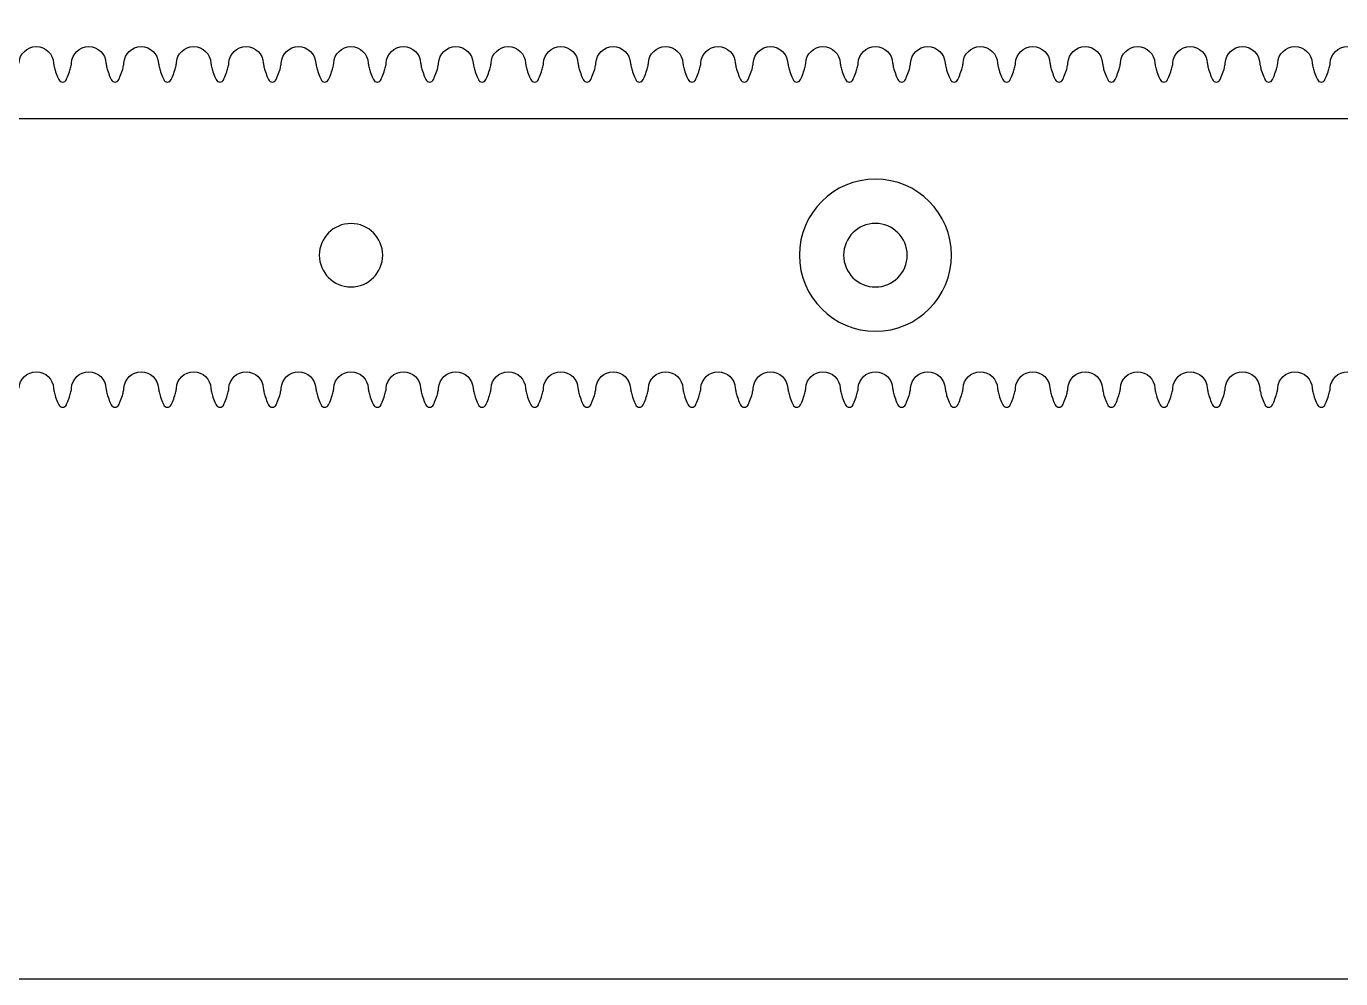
# Model space of a CAD drawing. Extents: x 283 to 2739, y 1003 to 5796.
# Drawn here: x 831.1 to 956.4, y 1003.3 to 1094.1 of the extents above; entities that cross this region are included whole.
import ezdxf

# ---------------------------------------------------------------- set-up
doc = ezdxf.new("R2010")
doc.units = 0
for name, color, linetype in [('4MM-2-2MM_POCKET', 1, 'CONTINUOUS'), ('4MM-3-CUTOUT', 7, 'CONTINUOUS'), ('4MM-4-0_4MM_CHAMFER', 8, 'CONTINUOUS'), ('SHEET_REF', 250, 'CONTINUOUS')]:
    doc.layers.add(name, color=color, linetype=linetype)

msp = doc.modelspace()

# ---------------------------------------------------------------- linework, layer by layer
at = {"layer": '4MM-2-2MM_POCKET', "extrusion": (0, 0, -1)}
msp.add_circle((-912.01, 1072.23), 7.25, dxfattribs=at)
at = {"layer": '4MM-3-CUTOUT'}
for points in [[(830.36, 1090.54, -0.957297), (833.65, 1090.54), (833.66, 1090.49, 0.01918), (833.69, 1090.31, 0.025116), (833.8, 1089.87, 0.023491), (834.03, 1089.24, 0.007108), (834.15, 1088.97, 0.646049), (834.87, 1088.97, 0.006676), (834.98, 1089.24, 0.025225), (835.21, 1089.87, 0.019019), (835.33, 1090.31, 0.025376), (835.36, 1090.49), (835.36, 1090.54, -0.957297), (838.65, 1090.54), (838.66, 1090.49, 0.01918), (838.69, 1090.31, 0.025116), (838.8, 1089.87, 0.023491), (839.03, 1089.24, 0.007108), (839.15, 1088.97, 0.646049), (839.87, 1088.97, 0.006676), (839.98, 1089.24, 0.025225), (840.21, 1089.87, 0.019019), (840.33, 1090.31, 0.025376), (840.36, 1090.49), (840.36, 1090.54, -0.957297), (843.65, 1090.54), (843.66, 1090.49, 0.01918), (843.69, 1090.31, 0.025116), (843.8, 1089.87, 0.023491), (844.03, 1089.24, 0.007108), (844.15, 1088.97, 0.646049), (844.87, 1088.97, 0.006676), (844.98, 1089.24, 0.025225), (845.21, 1089.87, 0.019019), (845.33, 1090.31, 0.025376), (845.36, 1090.49), (845.36, 1090.54, -0.957297), (848.65, 1090.54), (848.66, 1090.49, 0.01918), (848.69, 1090.31, 0.025116), (848.8, 1089.87, 0.023491), (849.03, 1089.24, 0.007108), (849.15, 1088.97, 0.646049), (849.87, 1088.97, 0.006676), (849.98, 1089.24, 0.025225), (850.21, 1089.87, 0.019019), (850.33, 1090.31, 0.025376), (850.36, 1090.49), (850.36, 1090.54, -0.957297), (853.65, 1090.54), (853.66, 1090.49, 0.01918), (853.69, 1090.31, 0.025116), (853.8, 1089.87, 0.023491), (854.03, 1089.24, 0.007108), (854.15, 1088.97, 0.646049), (854.87, 1088.97, 0.006676), (854.98, 1089.24, 0.025225), (855.21, 1089.87, 0.019019), (855.33, 1090.31, 0.025376), (855.36, 1090.49), (855.36, 1090.54, -0.957297), (858.65, 1090.54), (858.66, 1090.49, 0.01918), (858.69, 1090.31, 0.025116), (858.8, 1089.87, 0.023491), (859.03, 1089.24, 0.007108), (859.15, 1088.97, 0.646049), (859.87, 1088.97, 0.006676), (859.98, 1089.24, 0.025225), (860.21, 1089.87, 0.019019), (860.33, 1090.31, 0.025376), (860.36, 1090.49), (860.36, 1090.54, -0.957297), (863.65, 1090.54), (863.66, 1090.49, 0.01918), (863.69, 1090.31, 0.025116), (863.8, 1089.87, 0.023491), (864.03, 1089.24, 0.007108), (864.15, 1088.97, 0.646049), (864.87, 1088.97, 0.006676), (864.98, 1089.24, 0.025225), (865.21, 1089.87, 0.019019), (865.33, 1090.31, 0.025376), (865.36, 1090.49), (865.36, 1090.54, -0.957297), (868.65, 1090.54), (868.66, 1090.49, 0.01918), (868.69, 1090.31, 0.025116), (868.8, 1089.87, 0.023491), (869.03, 1089.24, 0.007108), (869.15, 1088.97, 0.646049), (869.87, 1088.97, 0.006676), (869.98, 1089.24, 0.025225), (870.21, 1089.87, 0.019019), (870.33, 1090.31, 0.025376), (870.36, 1090.49), (870.36, 1090.54, -0.957297), (873.65, 1090.54), (873.66, 1090.49, 0.01918), (873.69, 1090.31, 0.025116), (873.8, 1089.87, 0.023491), (874.03, 1089.24, 0.007108), (874.15, 1088.97, 0.646049), (874.87, 1088.97, 0.006676), (874.98, 1089.24, 0.025225), (875.21, 1089.87, 0.019019), (875.33, 1090.31, 0.025376), (875.36, 1090.49), (875.36, 1090.54, -0.957297), (878.65, 1090.54), (878.66, 1090.49, 0.01918), (878.69, 1090.31, 0.025116), (878.8, 1089.87, 0.023491), (879.03, 1089.24, 0.007108), (879.15, 1088.97, 0.646049), (879.87, 1088.97, 0.006676), (879.98, 1089.24, 0.025225), (880.21, 1089.87, 0.019019), (880.33, 1090.31, 0.025376), (880.36, 1090.49), (880.36, 1090.54, -0.957297), (883.65, 1090.54), (883.66, 1090.49, 0.01918), (883.69, 1090.31, 0.025116), (883.8, 1089.87, 0.023491), (884.03, 1089.24, 0.007108), (884.15, 1088.97, 0.646049), (884.87, 1088.97, 0.006676), (884.98, 1089.24, 0.025225), (885.21, 1089.87, 0.019019), (885.33, 1090.31, 0.025376), (885.36, 1090.49), (885.36, 1090.54, -0.957297), (888.65, 1090.54), (888.66, 1090.49, 0.01918), (888.69, 1090.31, 0.025116), (888.8, 1089.87, 0.023491), (889.03, 1089.24, 0.007108), (889.15, 1088.97, 0.646049), (889.87, 1088.97, 0.006676), (889.98, 1089.24, 0.025225), (890.21, 1089.87, 0.019019), (890.33, 1090.31, 0.025376), (890.36, 1090.49), (890.36, 1090.54, -0.957297), (893.65, 1090.54), (893.66, 1090.49, 0.01918), (893.69, 1090.31, 0.025116), (893.8, 1089.87, 0.023491), (894.03, 1089.24, 0.007108), (894.15, 1088.97, 0.646049), (894.87, 1088.97, 0.006676), (894.98, 1089.24, 0.025225), (895.21, 1089.87, 0.019019), (895.33, 1090.31, 0.025376), (895.36, 1090.49), (895.36, 1090.54, -0.957297), (898.65, 1090.54), (898.66, 1090.49, 0.01918), (898.69, 1090.31, 0.025116), (898.8, 1089.87, 0.023491), (899.03, 1089.24, 0.007108), (899.15, 1088.97, 0.646049), (899.87, 1088.97, 0.006676), (899.98, 1089.24, 0.025225), (900.21, 1089.87, 0.019019), (900.33, 1090.31, 0.025376), (900.36, 1090.49), (900.36, 1090.54, -0.957297), (903.65, 1090.54), (903.66, 1090.49, 0.01918), (903.69, 1090.31, 0.025116), (903.8, 1089.87, 0.023491), (904.03, 1089.24, 0.007108), (904.15, 1088.97, 0.646049), (904.87, 1088.97, 0.006676), (904.98, 1089.24, 0.025225), (905.21, 1089.87, 0.019019), (905.33, 1090.31, 0.025376), (905.36, 1090.49), (905.36, 1090.54, -0.957297), (908.65, 1090.54), (908.66, 1090.49, 0.01918), (908.69, 1090.31, 0.025116), (908.8, 1089.87, 0.023491), (909.03, 1089.24, 0.007108), (909.15, 1088.97, 0.646049), (909.87, 1088.97, 0.006676), (909.98, 1089.24, 0.025225), (910.21, 1089.87, 0.019019), (910.33, 1090.31, 0.025376), (910.36, 1090.49), (910.36, 1090.54, -0.957297), (913.65, 1090.54), (913.66, 1090.49, 0.01918), (913.69, 1090.31, 0.025116), (913.8, 1089.87, 0.023491), (914.03, 1089.24, 0.007108), (914.15, 1088.97, 0.646049), (914.87, 1088.97, 0.006676), (914.98, 1089.24, 0.025225), (915.21, 1089.87, 0.019019), (915.33, 1090.31, 0.025376), (915.36, 1090.49), (915.36, 1090.54, -0.957297), (918.65, 1090.54), (918.66, 1090.49, 0.01918), (918.69, 1090.31, 0.025116), (918.8, 1089.87, 0.023491), (919.03, 1089.24, 0.007108), (919.15, 1088.97, 0.646049), (919.87, 1088.97, 0.006676), (919.98, 1089.24, 0.025225), (920.21, 1089.87, 0.019019), (920.33, 1090.31, 0.025376), (920.36, 1090.49), (920.36, 1090.54, -0.957297), (923.65, 1090.54), (923.66, 1090.49, 0.01918), (923.69, 1090.31, 0.025116), (923.8, 1089.87, 0.023491), (924.03, 1089.24, 0.007108), (924.15, 1088.97, 0.646049), (924.87, 1088.97, 0.006676), (924.98, 1089.24, 0.025225), (925.21, 1089.87, 0.019019), (925.33, 1090.31, 0.025376), (925.36, 1090.49), (925.36, 1090.54, -0.957297), (928.65, 1090.54), (928.66, 1090.49, 0.01918), (928.69, 1090.31, 0.025116), (928.8, 1089.87, 0.023491), (929.03, 1089.24, 0.007108), (929.15, 1088.97, 0.646049), (929.87, 1088.97, 0.006676), (929.98, 1089.24, 0.025225), (930.21, 1089.87, 0.019019), (930.33, 1090.31, 0.025376), (930.36, 1090.49), (930.36, 1090.54, -0.957297), (933.65, 1090.54), (933.66, 1090.49, 0.01918), (933.69, 1090.31, 0.025116), (933.8, 1089.87, 0.023491), (934.03, 1089.24, 0.007108), (934.15, 1088.97, 0.646049), (934.87, 1088.97, 0.006676), (934.98, 1089.24, 0.025225), (935.21, 1089.87, 0.019019), (935.33, 1090.31, 0.025376), (935.36, 1090.49), (935.36, 1090.54, -0.957297), (938.65, 1090.54), (938.66, 1090.49, 0.01918), (938.69, 1090.31, 0.025116), (938.8, 1089.87, 0.023491), (939.03, 1089.24, 0.007108), (939.15, 1088.97, 0.646049), (939.87, 1088.97, 0.006676), (939.98, 1089.24, 0.025225), (940.21, 1089.87, 0.019019), (940.33, 1090.31, 0.025376), (940.36, 1090.49), (940.36, 1090.54, -0.957297), (943.65, 1090.54), (943.66, 1090.49, 0.01918), (943.69, 1090.31, 0.025116), (943.8, 1089.87, 0.023491), (944.03, 1089.24, 0.007108), (944.15, 1088.97, 0.646049), (944.87, 1088.97, 0.006676), (944.98, 1089.24, 0.025225), (945.21, 1089.87, 0.019019), (945.33, 1090.31, 0.025376), (945.36, 1090.49), (945.36, 1090.54, -0.957297), (948.65, 1090.54), (948.66, 1090.49, 0.01918), (948.69, 1090.31, 0.025116), (948.8, 1089.87, 0.023491), (949.03, 1089.24, 0.007108), (949.15, 1088.97, 0.646049), (949.87, 1088.97, 0.006676), (949.98, 1089.24, 0.025225), (950.21, 1089.87, 0.019019), (950.33, 1090.31, 0.025376), (950.36, 1090.49), (950.36, 1090.54, -0.957297), (953.65, 1090.54), (953.66, 1090.49, 0.01918), (953.69, 1090.31, 0.025116), (953.8, 1089.87, 0.023491), (954.03, 1089.24, 0.007108), (954.15, 1088.97, 0.646049), (954.87, 1088.97, 0.006676), (954.98, 1089.24, 0.025225), (955.21, 1089.87, 0.019019), (955.33, 1090.31, 0.025376), (955.36, 1090.49), (955.36, 1090.54, -0.957297), (958.65, 1090.54)], [(1011.01, 1085.23), (313.01, 1085.23, 0.414214)], [(830.36, 1059.54, -0.957297), (833.65, 1059.54), (833.66, 1059.49, 0.01918), (833.69, 1059.31, 0.025116), (833.8, 1058.87, 0.023491), (834.03, 1058.23, 0.007108), (834.15, 1057.97, 0.646049), (834.87, 1057.97, 0.006676), (834.98, 1058.23, 0.025225), (835.21, 1058.87, 0.019019), (835.33, 1059.31, 0.025376), (835.36, 1059.49), (835.36, 1059.54, -0.957297), (838.65, 1059.54), (838.66, 1059.49, 0.01918), (838.69, 1059.31, 0.025116), (838.8, 1058.87, 0.023491), (839.03, 1058.23, 0.007108), (839.15, 1057.97, 0.646049), (839.87, 1057.97, 0.006676), (839.98, 1058.23, 0.025225), (840.21, 1058.87, 0.019019), (840.33, 1059.31, 0.025376), (840.36, 1059.49), (840.36, 1059.54, -0.957297), (843.65, 1059.54), (843.66, 1059.49, 0.01918), (843.69, 1059.31, 0.025116), (843.8, 1058.87, 0.023491), (844.03, 1058.23, 0.007108), (844.15, 1057.97, 0.646049), (844.87, 1057.97, 0.006676), (844.98, 1058.23, 0.025225), (845.21, 1058.87, 0.019019), (845.33, 1059.31, 0.025376), (845.36, 1059.49), (845.36, 1059.54, -0.957297), (848.65, 1059.54), (848.66, 1059.49, 0.01918), (848.69, 1059.31, 0.025116), (848.8, 1058.87, 0.023491), (849.03, 1058.23, 0.007108), (849.15, 1057.97, 0.646049), (849.87, 1057.97, 0.006676), (849.98, 1058.23, 0.025225), (850.21, 1058.87, 0.019019), (850.33, 1059.31, 0.025376), (850.36, 1059.49), (850.36, 1059.54, -0.957297), (853.65, 1059.54), (853.66, 1059.49, 0.01918), (853.69, 1059.31, 0.025116), (853.8, 1058.87, 0.023491), (854.03, 1058.23, 0.007108), (854.15, 1057.97, 0.646049), (854.87, 1057.97, 0.006676), (854.98, 1058.23, 0.025225), (855.21, 1058.87, 0.019019), (855.33, 1059.31, 0.025376), (855.36, 1059.49), (855.36, 1059.54, -0.957297), (858.65, 1059.54), (858.66, 1059.49, 0.01918), (858.69, 1059.31, 0.025116), (858.8, 1058.87, 0.023491), (859.03, 1058.23, 0.007108), (859.15, 1057.97, 0.646049), (859.87, 1057.97, 0.006676), (859.98, 1058.23, 0.025225), (860.21, 1058.87, 0.019019), (860.33, 1059.31, 0.025376), (860.36, 1059.49), (860.36, 1059.54, -0.957297), (863.65, 1059.54), (863.66, 1059.49, 0.01918), (863.69, 1059.31, 0.025116), (863.8, 1058.87, 0.023491), (864.03, 1058.23, 0.007108), (864.15, 1057.97, 0.646049), (864.87, 1057.97, 0.006676), (864.98, 1058.23, 0.025225), (865.21, 1058.87, 0.019019), (865.33, 1059.31, 0.025376), (865.36, 1059.49), (865.36, 1059.54, -0.957297), (868.65, 1059.54), (868.66, 1059.49, 0.01918), (868.69, 1059.31, 0.025116), (868.8, 1058.87, 0.023491), (869.03, 1058.23, 0.007108), (869.15, 1057.97, 0.646049), (869.87, 1057.97, 0.006676), (869.98, 1058.23, 0.025225), (870.21, 1058.87, 0.019019), (870.33, 1059.31, 0.025376), (870.36, 1059.49), (870.36, 1059.54, -0.957297), (873.65, 1059.54), (873.66, 1059.49, 0.01918), (873.69, 1059.31, 0.025116), (873.8, 1058.87, 0.023491), (874.03, 1058.23, 0.007108), (874.15, 1057.97, 0.646049), (874.87, 1057.97, 0.006676), (874.98, 1058.23, 0.025225), (875.21, 1058.87, 0.019019), (875.33, 1059.31, 0.025376), (875.36, 1059.49), (875.36, 1059.54, -0.957297), (878.65, 1059.54), (878.66, 1059.49, 0.01918), (878.69, 1059.31, 0.025116), (878.8, 1058.87, 0.023491), (879.03, 1058.23, 0.007108), (879.15, 1057.97, 0.646049), (879.87, 1057.97, 0.006676), (879.98, 1058.23, 0.025225), (880.21, 1058.87, 0.019019), (880.33, 1059.31, 0.025376), (880.36, 1059.49), (880.36, 1059.54, -0.957297), (883.65, 1059.54), (883.66, 1059.49, 0.01918), (883.69, 1059.31, 0.025116), (883.8, 1058.87, 0.023491), (884.03, 1058.23, 0.007108), (884.15, 1057.97, 0.646049), (884.87, 1057.97, 0.006676), (884.98, 1058.23, 0.025225), (885.21, 1058.87, 0.019019), (885.33, 1059.31, 0.025376), (885.36, 1059.49), (885.36, 1059.54, -0.957297), (888.65, 1059.54), (888.66, 1059.49, 0.01918), (888.69, 1059.31, 0.025116), (888.8, 1058.87, 0.023491), (889.03, 1058.23, 0.007108), (889.15, 1057.97, 0.646049), (889.87, 1057.97, 0.006676), (889.98, 1058.23, 0.025225), (890.21, 1058.87, 0.019019), (890.33, 1059.31, 0.025376), (890.36, 1059.49), (890.36, 1059.54, -0.957297), (893.65, 1059.54), (893.66, 1059.49, 0.01918), (893.69, 1059.31, 0.025116), (893.8, 1058.87, 0.023491), (894.03, 1058.23, 0.007108), (894.15, 1057.97, 0.646049), (894.87, 1057.97, 0.006676), (894.98, 1058.23, 0.025225), (895.21, 1058.87, 0.019019), (895.33, 1059.31, 0.025376), (895.36, 1059.49), (895.36, 1059.54, -0.957297), (898.65, 1059.54), (898.66, 1059.49, 0.01918), (898.69, 1059.31, 0.025116), (898.8, 1058.87, 0.023491), (899.03, 1058.23, 0.007108), (899.15, 1057.97, 0.646049), (899.87, 1057.97, 0.006676), (899.98, 1058.23, 0.025225), (900.21, 1058.87, 0.019019), (900.33, 1059.31, 0.025376), (900.36, 1059.49), (900.36, 1059.54, -0.957297), (903.65, 1059.54), (903.66, 1059.49, 0.01918), (903.69, 1059.31, 0.025116), (903.8, 1058.87, 0.023491), (904.03, 1058.23, 0.007108), (904.15, 1057.97, 0.646049), (904.87, 1057.97, 0.006676), (904.98, 1058.23, 0.025225), (905.21, 1058.87, 0.019019), (905.33, 1059.31, 0.025376), (905.36, 1059.49), (905.36, 1059.54, -0.957297), (908.65, 1059.54), (908.66, 1059.49, 0.01918), (908.69, 1059.31, 0.025116), (908.8, 1058.87, 0.023491), (909.03, 1058.23, 0.007108), (909.15, 1057.97, 0.646049), (909.87, 1057.97, 0.006676), (909.98, 1058.23, 0.025225), (910.21, 1058.87, 0.019019), (910.33, 1059.31, 0.025376), (910.36, 1059.49), (910.36, 1059.54, -0.957297), (913.65, 1059.54), (913.66, 1059.49, 0.01918), (913.69, 1059.31, 0.025116), (913.8, 1058.87, 0.023491), (914.03, 1058.23, 0.007108), (914.15, 1057.97, 0.646049), (914.87, 1057.97, 0.006676), (914.98, 1058.23, 0.025225), (915.21, 1058.87, 0.019019), (915.33, 1059.31, 0.025376), (915.36, 1059.49), (915.36, 1059.54, -0.957297), (918.65, 1059.54), (918.66, 1059.49, 0.01918), (918.69, 1059.31, 0.025116), (918.8, 1058.87, 0.023491), (919.03, 1058.23, 0.007108), (919.15, 1057.97, 0.646049), (919.87, 1057.97, 0.006676), (919.98, 1058.23, 0.025225), (920.21, 1058.87, 0.019019), (920.33, 1059.31, 0.025376), (920.36, 1059.49), (920.36, 1059.54, -0.957297), (923.65, 1059.54), (923.66, 1059.49, 0.01918), (923.69, 1059.31, 0.025116), (923.8, 1058.87, 0.023491), (924.03, 1058.23, 0.007108), (924.15, 1057.97, 0.646049), (924.87, 1057.97, 0.006676), (924.98, 1058.23, 0.025225), (925.21, 1058.87, 0.019019), (925.33, 1059.31, 0.025376), (925.36, 1059.49), (925.36, 1059.54, -0.957297), (928.65, 1059.54), (928.66, 1059.49, 0.01918), (928.69, 1059.31, 0.025116), (928.8, 1058.87, 0.023491), (929.03, 1058.23, 0.007108), (929.15, 1057.97, 0.646049), (929.87, 1057.97, 0.006676), (929.98, 1058.23, 0.025225), (930.21, 1058.87, 0.019019), (930.33, 1059.31, 0.025376), (930.36, 1059.49), (930.36, 1059.54, -0.957297), (933.65, 1059.54), (933.66, 1059.49, 0.01918), (933.69, 1059.31, 0.025116), (933.8, 1058.87, 0.023491), (934.03, 1058.23, 0.007108), (934.15, 1057.97, 0.646049), (934.87, 1057.97, 0.006676), (934.98, 1058.23, 0.025225), (935.21, 1058.87, 0.019019), (935.33, 1059.31, 0.025376), (935.36, 1059.49), (935.36, 1059.54, -0.957297), (938.65, 1059.54), (938.66, 1059.49, 0.01918), (938.69, 1059.31, 0.025116), (938.8, 1058.87, 0.023491), (939.03, 1058.23, 0.007108), (939.15, 1057.97, 0.646049), (939.87, 1057.97, 0.006676), (939.98, 1058.23, 0.025225), (940.21, 1058.87, 0.019019), (940.33, 1059.31, 0.025376), (940.36, 1059.49), (940.36, 1059.54, -0.957297), (943.65, 1059.54), (943.66, 1059.49, 0.01918), (943.69, 1059.31, 0.025116), (943.8, 1058.87, 0.023491), (944.03, 1058.23, 0.007108), (944.15, 1057.97, 0.646049), (944.87, 1057.97, 0.006676), (944.98, 1058.23, 0.025225), (945.21, 1058.87, 0.019019), (945.33, 1059.31, 0.025376), (945.36, 1059.49), (945.36, 1059.54, -0.957297), (948.65, 1059.54), (948.66, 1059.49, 0.01918), (948.69, 1059.31, 0.025116), (948.8, 1058.87, 0.023491), (949.03, 1058.23, 0.007108), (949.15, 1057.97, 0.646049), (949.87, 1057.97, 0.006676), (949.98, 1058.23, 0.025225), (950.21, 1058.87, 0.019019), (950.33, 1059.31, 0.025376), (950.36, 1059.49), (950.36, 1059.54, -0.957297), (953.65, 1059.54), (953.66, 1059.49, 0.01918), (953.69, 1059.31, 0.025116), (953.8, 1058.87, 0.023491), (954.03, 1058.23, 0.007108), (954.15, 1057.97, 0.646049), (954.87, 1057.97, 0.006676), (954.98, 1058.23, 0.025225), (955.21, 1058.87, 0.019019), (955.33, 1059.31, 0.025376), (955.36, 1059.49), (955.36, 1059.54, -0.957297), (958.65, 1059.54)]]:
    msp.add_lwpolyline(points, format="xyb", dxfattribs=at)
at = {"layer": '4MM-3-CUTOUT', "extrusion": (0, 0, -1)}
for centre, radius in [((-862.01, 1072.23), 3.02), ((-912.01, 1072.23), 3.03)]:
    msp.add_circle(centre, radius, dxfattribs=at)
at = {"layer": '4MM-4-0_4MM_CHAMFER'}
for points in [[(830.36, 1090.54, -0.957297), (833.65, 1090.54), (833.66, 1090.49, 0.01918), (833.69, 1090.31, 0.025116), (833.8, 1089.87, 0.023491), (834.03, 1089.24, 0.007108), (834.15, 1088.97, 0.646049), (834.87, 1088.97, 0.006676), (834.98, 1089.24, 0.025225), (835.21, 1089.87, 0.019019), (835.33, 1090.31, 0.025376), (835.36, 1090.49), (835.36, 1090.54, -0.957297), (838.65, 1090.54), (838.66, 1090.49, 0.01918), (838.69, 1090.31, 0.025116), (838.8, 1089.87, 0.023491), (839.03, 1089.24, 0.007108), (839.15, 1088.97, 0.646049), (839.87, 1088.97, 0.006676), (839.98, 1089.24, 0.025225), (840.21, 1089.87, 0.019019), (840.33, 1090.31, 0.025376), (840.36, 1090.49), (840.36, 1090.54, -0.957297), (843.65, 1090.54), (843.66, 1090.49, 0.01918), (843.69, 1090.31, 0.025116), (843.8, 1089.87, 0.023491), (844.03, 1089.24, 0.007108), (844.15, 1088.97, 0.646049), (844.87, 1088.97, 0.006676), (844.98, 1089.24, 0.025225), (845.21, 1089.87, 0.019019), (845.33, 1090.31, 0.025376), (845.36, 1090.49), (845.36, 1090.54, -0.957297), (848.65, 1090.54), (848.66, 1090.49, 0.01918), (848.69, 1090.31, 0.025116), (848.8, 1089.87, 0.023491), (849.03, 1089.24, 0.007108), (849.15, 1088.97, 0.646049), (849.87, 1088.97, 0.006676), (849.98, 1089.24, 0.025225), (850.21, 1089.87, 0.019019), (850.33, 1090.31, 0.025376), (850.36, 1090.49), (850.36, 1090.54, -0.957297), (853.65, 1090.54), (853.66, 1090.49, 0.01918), (853.69, 1090.31, 0.025116), (853.8, 1089.87, 0.023491), (854.03, 1089.24, 0.007108), (854.15, 1088.97, 0.646049), (854.87, 1088.97, 0.006676), (854.98, 1089.24, 0.025225), (855.21, 1089.87, 0.019019), (855.33, 1090.31, 0.025376), (855.36, 1090.49), (855.36, 1090.54, -0.957297), (858.65, 1090.54), (858.66, 1090.49, 0.01918), (858.69, 1090.31, 0.025116), (858.8, 1089.87, 0.023491), (859.03, 1089.24, 0.007108), (859.15, 1088.97, 0.646049), (859.87, 1088.97, 0.006676), (859.98, 1089.24, 0.025225), (860.21, 1089.87, 0.019019), (860.33, 1090.31, 0.025376), (860.36, 1090.49), (860.36, 1090.54, -0.957297), (863.65, 1090.54), (863.66, 1090.49, 0.01918), (863.69, 1090.31, 0.025116), (863.8, 1089.87, 0.023491), (864.03, 1089.24, 0.007108), (864.15, 1088.97, 0.646049), (864.87, 1088.97, 0.006676), (864.98, 1089.24, 0.025225), (865.21, 1089.87, 0.019019), (865.33, 1090.31, 0.025376), (865.36, 1090.49), (865.36, 1090.54, -0.957297), (868.65, 1090.54), (868.66, 1090.49, 0.01918), (868.69, 1090.31, 0.025116), (868.8, 1089.87, 0.023491), (869.03, 1089.24, 0.007108), (869.15, 1088.97, 0.646049), (869.87, 1088.97, 0.006676), (869.98, 1089.24, 0.025225), (870.21, 1089.87, 0.019019), (870.33, 1090.31, 0.025376), (870.36, 1090.49), (870.36, 1090.54, -0.957297), (873.65, 1090.54), (873.66, 1090.49, 0.01918), (873.69, 1090.31, 0.025116), (873.8, 1089.87, 0.023491), (874.03, 1089.24, 0.007108), (874.15, 1088.97, 0.646049), (874.87, 1088.97, 0.006676), (874.98, 1089.24, 0.025225), (875.21, 1089.87, 0.019019), (875.33, 1090.31, 0.025376), (875.36, 1090.49), (875.36, 1090.54, -0.957297), (878.65, 1090.54), (878.66, 1090.49, 0.01918), (878.69, 1090.31, 0.025116), (878.8, 1089.87, 0.023491), (879.03, 1089.24, 0.007108), (879.15, 1088.97, 0.646049), (879.87, 1088.97, 0.006676), (879.98, 1089.24, 0.025225), (880.21, 1089.87, 0.019019), (880.33, 1090.31, 0.025376), (880.36, 1090.49), (880.36, 1090.54, -0.957297), (883.65, 1090.54), (883.66, 1090.49, 0.01918), (883.69, 1090.31, 0.025116), (883.8, 1089.87, 0.023491), (884.03, 1089.24, 0.007108), (884.15, 1088.97, 0.646049), (884.87, 1088.97, 0.006676), (884.98, 1089.24, 0.025225), (885.21, 1089.87, 0.019019), (885.33, 1090.31, 0.025376), (885.36, 1090.49), (885.36, 1090.54, -0.957297), (888.65, 1090.54), (888.66, 1090.49, 0.01918), (888.69, 1090.31, 0.025116), (888.8, 1089.87, 0.023491), (889.03, 1089.24, 0.007108), (889.15, 1088.97, 0.646049), (889.87, 1088.97, 0.006676), (889.98, 1089.24, 0.025225), (890.21, 1089.87, 0.019019), (890.33, 1090.31, 0.025376), (890.36, 1090.49), (890.36, 1090.54, -0.957297), (893.65, 1090.54), (893.66, 1090.49, 0.01918), (893.69, 1090.31, 0.025116), (893.8, 1089.87, 0.023491), (894.03, 1089.24, 0.007108), (894.15, 1088.97, 0.646049), (894.87, 1088.97, 0.006676), (894.98, 1089.24, 0.025225), (895.21, 1089.87, 0.019019), (895.33, 1090.31, 0.025376), (895.36, 1090.49), (895.36, 1090.54, -0.957297), (898.65, 1090.54), (898.66, 1090.49, 0.01918), (898.69, 1090.31, 0.025116), (898.8, 1089.87, 0.023491), (899.03, 1089.24, 0.007108), (899.15, 1088.97, 0.646049), (899.87, 1088.97, 0.006676), (899.98, 1089.24, 0.025225), (900.21, 1089.87, 0.019019), (900.33, 1090.31, 0.025376), (900.36, 1090.49), (900.36, 1090.54, -0.957297), (903.65, 1090.54), (903.66, 1090.49, 0.01918), (903.69, 1090.31, 0.025116), (903.8, 1089.87, 0.023491), (904.03, 1089.24, 0.007108), (904.15, 1088.97, 0.646049), (904.87, 1088.97, 0.006676), (904.98, 1089.24, 0.025225), (905.21, 1089.87, 0.019019), (905.33, 1090.31, 0.025376), (905.36, 1090.49), (905.36, 1090.54, -0.957297), (908.65, 1090.54), (908.66, 1090.49, 0.01918), (908.69, 1090.31, 0.025116), (908.8, 1089.87, 0.023491), (909.03, 1089.24, 0.007108), (909.15, 1088.97, 0.646049), (909.87, 1088.97, 0.006676), (909.98, 1089.24, 0.025225), (910.21, 1089.87, 0.019019), (910.33, 1090.31, 0.025376), (910.36, 1090.49), (910.36, 1090.54, -0.957297), (913.65, 1090.54), (913.66, 1090.49, 0.01918), (913.69, 1090.31, 0.025116), (913.8, 1089.87, 0.023491), (914.03, 1089.24, 0.007108), (914.15, 1088.97, 0.646049), (914.87, 1088.97, 0.006676), (914.98, 1089.24, 0.025225), (915.21, 1089.87, 0.019019), (915.33, 1090.31, 0.025376), (915.36, 1090.49), (915.36, 1090.54, -0.957297), (918.65, 1090.54), (918.66, 1090.49, 0.01918), (918.69, 1090.31, 0.025116), (918.8, 1089.87, 0.023491), (919.03, 1089.24, 0.007108), (919.15, 1088.97, 0.646049), (919.87, 1088.97, 0.006676), (919.98, 1089.24, 0.025225), (920.21, 1089.87, 0.019019), (920.33, 1090.31, 0.025376), (920.36, 1090.49), (920.36, 1090.54, -0.957297), (923.65, 1090.54), (923.66, 1090.49, 0.01918), (923.69, 1090.31, 0.025116), (923.8, 1089.87, 0.023491), (924.03, 1089.24, 0.007108), (924.15, 1088.97, 0.646049), (924.87, 1088.97, 0.006676), (924.98, 1089.24, 0.025225), (925.21, 1089.87, 0.019019), (925.33, 1090.31, 0.025376), (925.36, 1090.49), (925.36, 1090.54, -0.957297), (928.65, 1090.54), (928.66, 1090.49, 0.01918), (928.69, 1090.31, 0.025116), (928.8, 1089.87, 0.023491), (929.03, 1089.24, 0.007108), (929.15, 1088.97, 0.646049), (929.87, 1088.97, 0.006676), (929.98, 1089.24, 0.025225), (930.21, 1089.87, 0.019019), (930.33, 1090.31, 0.025376), (930.36, 1090.49), (930.36, 1090.54, -0.957297), (933.65, 1090.54), (933.66, 1090.49, 0.01918), (933.69, 1090.31, 0.025116), (933.8, 1089.87, 0.023491), (934.03, 1089.24, 0.007108), (934.15, 1088.97, 0.646049), (934.87, 1088.97, 0.006676), (934.98, 1089.24, 0.025225), (935.21, 1089.87, 0.019019), (935.33, 1090.31, 0.025376), (935.36, 1090.49), (935.36, 1090.54, -0.957297), (938.65, 1090.54), (938.66, 1090.49, 0.01918), (938.69, 1090.31, 0.025116), (938.8, 1089.87, 0.023491), (939.03, 1089.24, 0.007108), (939.15, 1088.97, 0.646049), (939.87, 1088.97, 0.006676), (939.98, 1089.24, 0.025225), (940.21, 1089.87, 0.019019), (940.33, 1090.31, 0.025376), (940.36, 1090.49), (940.36, 1090.54, -0.957297), (943.65, 1090.54), (943.66, 1090.49, 0.01918), (943.69, 1090.31, 0.025116), (943.8, 1089.87, 0.023491), (944.03, 1089.24, 0.007108), (944.15, 1088.97, 0.646049), (944.87, 1088.97, 0.006676), (944.98, 1089.24, 0.025225), (945.21, 1089.87, 0.019019), (945.33, 1090.31, 0.025376), (945.36, 1090.49), (945.36, 1090.54, -0.957297), (948.65, 1090.54), (948.66, 1090.49, 0.01918), (948.69, 1090.31, 0.025116), (948.8, 1089.87, 0.023491), (949.03, 1089.24, 0.007108), (949.15, 1088.97, 0.646049), (949.87, 1088.97, 0.006676), (949.98, 1089.24, 0.025225), (950.21, 1089.87, 0.019019), (950.33, 1090.31, 0.025376), (950.36, 1090.49), (950.36, 1090.54, -0.957297), (953.65, 1090.54), (953.66, 1090.49, 0.01918), (953.69, 1090.31, 0.025116), (953.8, 1089.87, 0.023491), (954.03, 1089.24, 0.007108), (954.15, 1088.97, 0.646049), (954.87, 1088.97, 0.006676), (954.98, 1089.24, 0.025225), (955.21, 1089.87, 0.019019), (955.33, 1090.31, 0.025376), (955.36, 1090.49), (955.36, 1090.54, -0.957297), (958.65, 1090.54)], [(1011.01, 1085.23), (313.01, 1085.23, 0.414214)], [(830.36, 1059.54, -0.957297), (833.65, 1059.54), (833.66, 1059.49, 0.01918), (833.69, 1059.31, 0.025116), (833.8, 1058.87, 0.023491), (834.03, 1058.23, 0.007108), (834.15, 1057.97, 0.646049), (834.87, 1057.97, 0.006676), (834.98, 1058.23, 0.025225), (835.21, 1058.87, 0.019019), (835.33, 1059.31, 0.025376), (835.36, 1059.49), (835.36, 1059.54, -0.957297), (838.65, 1059.54), (838.66, 1059.49, 0.01918), (838.69, 1059.31, 0.025116), (838.8, 1058.87, 0.023491), (839.03, 1058.23, 0.007108), (839.15, 1057.97, 0.646049), (839.87, 1057.97, 0.006676), (839.98, 1058.23, 0.025225), (840.21, 1058.87, 0.019019), (840.33, 1059.31, 0.025376), (840.36, 1059.49), (840.36, 1059.54, -0.957297), (843.65, 1059.54), (843.66, 1059.49, 0.01918), (843.69, 1059.31, 0.025116), (843.8, 1058.87, 0.023491), (844.03, 1058.23, 0.007108), (844.15, 1057.97, 0.646049), (844.87, 1057.97, 0.006676), (844.98, 1058.23, 0.025225), (845.21, 1058.87, 0.019019), (845.33, 1059.31, 0.025376), (845.36, 1059.49), (845.36, 1059.54, -0.957297), (848.65, 1059.54), (848.66, 1059.49, 0.01918), (848.69, 1059.31, 0.025116), (848.8, 1058.87, 0.023491), (849.03, 1058.23, 0.007108), (849.15, 1057.97, 0.646049), (849.87, 1057.97, 0.006676), (849.98, 1058.23, 0.025225), (850.21, 1058.87, 0.019019), (850.33, 1059.31, 0.025376), (850.36, 1059.49), (850.36, 1059.54, -0.957297), (853.65, 1059.54), (853.66, 1059.49, 0.01918), (853.69, 1059.31, 0.025116), (853.8, 1058.87, 0.023491), (854.03, 1058.23, 0.007108), (854.15, 1057.97, 0.646049), (854.87, 1057.97, 0.006676), (854.98, 1058.23, 0.025225), (855.21, 1058.87, 0.019019), (855.33, 1059.31, 0.025376), (855.36, 1059.49), (855.36, 1059.54, -0.957297), (858.65, 1059.54), (858.66, 1059.49, 0.01918), (858.69, 1059.31, 0.025116), (858.8, 1058.87, 0.023491), (859.03, 1058.23, 0.007108), (859.15, 1057.97, 0.646049), (859.87, 1057.97, 0.006676), (859.98, 1058.23, 0.025225), (860.21, 1058.87, 0.019019), (860.33, 1059.31, 0.025376), (860.36, 1059.49), (860.36, 1059.54, -0.957297), (863.65, 1059.54), (863.66, 1059.49, 0.01918), (863.69, 1059.31, 0.025116), (863.8, 1058.87, 0.023491), (864.03, 1058.23, 0.007108), (864.15, 1057.97, 0.646049), (864.87, 1057.97, 0.006676), (864.98, 1058.23, 0.025225), (865.21, 1058.87, 0.019019), (865.33, 1059.31, 0.025376), (865.36, 1059.49), (865.36, 1059.54, -0.957297), (868.65, 1059.54), (868.66, 1059.49, 0.01918), (868.69, 1059.31, 0.025116), (868.8, 1058.87, 0.023491), (869.03, 1058.23, 0.007108), (869.15, 1057.97, 0.646049), (869.87, 1057.97, 0.006676), (869.98, 1058.23, 0.025225), (870.21, 1058.87, 0.019019), (870.33, 1059.31, 0.025376), (870.36, 1059.49), (870.36, 1059.54, -0.957297), (873.65, 1059.54), (873.66, 1059.49, 0.01918), (873.69, 1059.31, 0.025116), (873.8, 1058.87, 0.023491), (874.03, 1058.23, 0.007108), (874.15, 1057.97, 0.646049), (874.87, 1057.97, 0.006676), (874.98, 1058.23, 0.025225), (875.21, 1058.87, 0.019019), (875.33, 1059.31, 0.025376), (875.36, 1059.49), (875.36, 1059.54, -0.957297), (878.65, 1059.54), (878.66, 1059.49, 0.01918), (878.69, 1059.31, 0.025116), (878.8, 1058.87, 0.023491), (879.03, 1058.23, 0.007108), (879.15, 1057.97, 0.646049), (879.87, 1057.97, 0.006676), (879.98, 1058.23, 0.025225), (880.21, 1058.87, 0.019019), (880.33, 1059.31, 0.025376), (880.36, 1059.49), (880.36, 1059.54, -0.957297), (883.65, 1059.54), (883.66, 1059.49, 0.01918), (883.69, 1059.31, 0.025116), (883.8, 1058.87, 0.023491), (884.03, 1058.23, 0.007108), (884.15, 1057.97, 0.646049), (884.87, 1057.97, 0.006676), (884.98, 1058.23, 0.025225), (885.21, 1058.87, 0.019019), (885.33, 1059.31, 0.025376), (885.36, 1059.49), (885.36, 1059.54, -0.957297), (888.65, 1059.54), (888.66, 1059.49, 0.01918), (888.69, 1059.31, 0.025116), (888.8, 1058.87, 0.023491), (889.03, 1058.23, 0.007108), (889.15, 1057.97, 0.646049), (889.87, 1057.97, 0.006676), (889.98, 1058.23, 0.025225), (890.21, 1058.87, 0.019019), (890.33, 1059.31, 0.025376), (890.36, 1059.49), (890.36, 1059.54, -0.957297), (893.65, 1059.54), (893.66, 1059.49, 0.01918), (893.69, 1059.31, 0.025116), (893.8, 1058.87, 0.023491), (894.03, 1058.23, 0.007108), (894.15, 1057.97, 0.646049), (894.87, 1057.97, 0.006676), (894.98, 1058.23, 0.025225), (895.21, 1058.87, 0.019019), (895.33, 1059.31, 0.025376), (895.36, 1059.49), (895.36, 1059.54, -0.957297), (898.65, 1059.54), (898.66, 1059.49, 0.01918), (898.69, 1059.31, 0.025116), (898.8, 1058.87, 0.023491), (899.03, 1058.23, 0.007108), (899.15, 1057.97, 0.646049), (899.87, 1057.97, 0.006676), (899.98, 1058.23, 0.025225), (900.21, 1058.87, 0.019019), (900.33, 1059.31, 0.025376), (900.36, 1059.49), (900.36, 1059.54, -0.957297), (903.65, 1059.54), (903.66, 1059.49, 0.01918), (903.69, 1059.31, 0.025116), (903.8, 1058.87, 0.023491), (904.03, 1058.23, 0.007108), (904.15, 1057.97, 0.646049), (904.87, 1057.97, 0.006676), (904.98, 1058.23, 0.025225), (905.21, 1058.87, 0.019019), (905.33, 1059.31, 0.025376), (905.36, 1059.49), (905.36, 1059.54, -0.957297), (908.65, 1059.54), (908.66, 1059.49, 0.01918), (908.69, 1059.31, 0.025116), (908.8, 1058.87, 0.023491), (909.03, 1058.23, 0.007108), (909.15, 1057.97, 0.646049), (909.87, 1057.97, 0.006676), (909.98, 1058.23, 0.025225), (910.21, 1058.87, 0.019019), (910.33, 1059.31, 0.025376), (910.36, 1059.49), (910.36, 1059.54, -0.957297), (913.65, 1059.54), (913.66, 1059.49, 0.01918), (913.69, 1059.31, 0.025116), (913.8, 1058.87, 0.023491), (914.03, 1058.23, 0.007108), (914.15, 1057.97, 0.646049), (914.87, 1057.97, 0.006676), (914.98, 1058.23, 0.025225), (915.21, 1058.87, 0.019019), (915.33, 1059.31, 0.025376), (915.36, 1059.49), (915.36, 1059.54, -0.957297), (918.65, 1059.54), (918.66, 1059.49, 0.01918), (918.69, 1059.31, 0.025116), (918.8, 1058.87, 0.023491), (919.03, 1058.23, 0.007108), (919.15, 1057.97, 0.646049), (919.87, 1057.97, 0.006676), (919.98, 1058.23, 0.025225), (920.21, 1058.87, 0.019019), (920.33, 1059.31, 0.025376), (920.36, 1059.49), (920.36, 1059.54, -0.957297), (923.65, 1059.54), (923.66, 1059.49, 0.01918), (923.69, 1059.31, 0.025116), (923.8, 1058.87, 0.023491), (924.03, 1058.23, 0.007108), (924.15, 1057.97, 0.646049), (924.87, 1057.97, 0.006676), (924.98, 1058.23, 0.025225), (925.21, 1058.87, 0.019019), (925.33, 1059.31, 0.025376), (925.36, 1059.49), (925.36, 1059.54, -0.957297), (928.65, 1059.54), (928.66, 1059.49, 0.01918), (928.69, 1059.31, 0.025116), (928.8, 1058.87, 0.023491), (929.03, 1058.23, 0.007108), (929.15, 1057.97, 0.646049), (929.87, 1057.97, 0.006676), (929.98, 1058.23, 0.025225), (930.21, 1058.87, 0.019019), (930.33, 1059.31, 0.025376), (930.36, 1059.49), (930.36, 1059.54, -0.957297), (933.65, 1059.54), (933.66, 1059.49, 0.01918), (933.69, 1059.31, 0.025116), (933.8, 1058.87, 0.023491), (934.03, 1058.23, 0.007108), (934.15, 1057.97, 0.646049), (934.87, 1057.97, 0.006676), (934.98, 1058.23, 0.025225), (935.21, 1058.87, 0.019019), (935.33, 1059.31, 0.025376), (935.36, 1059.49), (935.36, 1059.54, -0.957297), (938.65, 1059.54), (938.66, 1059.49, 0.01918), (938.69, 1059.31, 0.025116), (938.8, 1058.87, 0.023491), (939.03, 1058.23, 0.007108), (939.15, 1057.97, 0.646049), (939.87, 1057.97, 0.006676), (939.98, 1058.23, 0.025225), (940.21, 1058.87, 0.019019), (940.33, 1059.31, 0.025376), (940.36, 1059.49), (940.36, 1059.54, -0.957297), (943.65, 1059.54), (943.66, 1059.49, 0.01918), (943.69, 1059.31, 0.025116), (943.8, 1058.87, 0.023491), (944.03, 1058.23, 0.007108), (944.15, 1057.97, 0.646049), (944.87, 1057.97, 0.006676), (944.98, 1058.23, 0.025225), (945.21, 1058.87, 0.019019), (945.33, 1059.31, 0.025376), (945.36, 1059.49), (945.36, 1059.54, -0.957297), (948.65, 1059.54), (948.66, 1059.49, 0.01918), (948.69, 1059.31, 0.025116), (948.8, 1058.87, 0.023491), (949.03, 1058.23, 0.007108), (949.15, 1057.97, 0.646049), (949.87, 1057.97, 0.006676), (949.98, 1058.23, 0.025225), (950.21, 1058.87, 0.019019), (950.33, 1059.31, 0.025376), (950.36, 1059.49), (950.36, 1059.54, -0.957297), (953.65, 1059.54), (953.66, 1059.49, 0.01918), (953.69, 1059.31, 0.025116), (953.8, 1058.87, 0.023491), (954.03, 1058.23, 0.007108), (954.15, 1057.97, 0.646049), (954.87, 1057.97, 0.006676), (954.98, 1058.23, 0.025225), (955.21, 1058.87, 0.019019), (955.33, 1059.31, 0.025376), (955.36, 1059.49), (955.36, 1059.54, -0.957297), (958.65, 1059.54)]]:
    msp.add_lwpolyline(points, format="xyb", dxfattribs=at)
at = {"layer": 'SHEET_REF'}
msp.add_lwpolyline([(292.36, 1003.26), (1092.36, 1003.26), (1092.36, 1203.26), (292.36, 1203.26)], close=True, dxfattribs=at)

doc.saveas('drawing.dxf')
